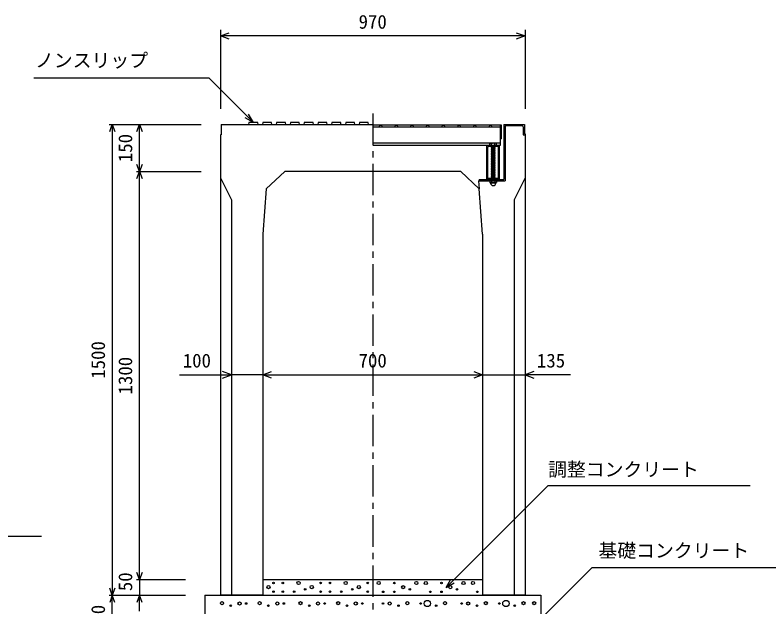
# Model space of a CAD drawing. Units: millimetres, scale not verified. Extents: x -16800 to 16800, y -5940 to 5940.
# Drawn here: x 3661 to 6061, y -1949 to -63 of the extents above; entities that cross this region are included whole.
import ezdxf
from ezdxf.enums import TextEntityAlignment as Align

# ---------------------------------------------------------------- set-up
doc = ezdxf.new("R2010")
doc.units = ezdxf.units.MM
doc.header["$LTSCALE"] = 20
doc.linetypes.add('CHAIN1', pattern=[8, 5, -1, 1, -1])
doc.linetypes.add('DOTTED', pattern=[1.75, 0.25, -1.5])
for name, color, linetype, lineweight in [('0-0_DIM', 7, 'Continuous', 25), ('0-2_HATCH', 6, 'Continuous', 25), ('0-5_OUTLINE', 3, 'Continuous', 25)]:
    doc.layers.add(name, color=color, linetype=linetype, lineweight=lineweight)
doc.styles.add('ＭＳ ゴシック', font='')
doc.styles.get('ＭＳ ゴシック').set_extended_font_data('MS Gothic')

msp = doc.modelspace()

# ---------------------------------------------------------------- linework, layer by layer
at = {"layer": '0-0_DIM'}
for p, q in [((4315, -109.92), (4315, -361.66)), ((5285, -109.92), (5285, -361.66)), ((5285, -129.92), (4315, -129.92)), ((3720.9, -262.95), (4277.79, -262.95)), ((4420, -405.16), (4277.79, -262.95)), ((4420, -405.16), (4405, -379.18)), ((4420, -405.16), (4394.02, -390.16)), ((3960.8, -411.66), (4254.13, -411.66)), ((3970.8, -411.66), (3970.8, -1911.66)), ((4057.46, -561.66), (4057.46, -411.66)), ((4047.46, -561.66), (4254.13, -561.66)), ((4057.46, -1861.66), (4057.46, -561.66)), ((4184.94, -1209.14), (4350, -1209.14)), ((4450, -1209.14), (4350, -1209.14)), ((4450, -1209.14), (5150, -1209.14)), ((5150, -1209.14), (5285, -1209.14)), ((5430.1, -1209.14), (5285, -1209.14)), ((3098.65, -1723.01), (3745.53, -1723.01)), ((5498.65, -1823.01), (5335, -1986.66)), ((5498.65, -1823.01), (6145.53, -1823.01)), ((4047.46, -1861.66), (4204.13, -1861.66)), ((4057.46, -1861.66), (4057.46, -1911.66)), ((5033.82, -1886.66), (5048.82, -1860.68)), ((5033.82, -1886.66), (5059.8, -1871.66)), ((3960.8, -1911.66), (4204.13, -1911.66)), ((3970.8, -2061.66), (3970.8, -1911.66)), ((4057.46, -1961.66), (4057.46, -1911.66))]:
    msp.add_line(p, q, dxfattribs=at)
at = {"layer": '0-0_DIM', "linetype": 'CHAIN1'}
msp.add_line((4800, -376.66), (4800, -2261.66), dxfattribs=at)
at = {"layer": '0-0_DIM'}
for points in [[(4343.23, -140.18), (4315.04, -129.92), (4343.23, -119.66)], [(5256.85, -119.66), (5285.04, -129.92), (5256.85, -140.18)], [(3962.59, -434.21), (3970.8, -411.66), (3979.01, -434.21)], [(4049.26, -434.21), (4057.46, -411.66), (4065.67, -434.21)], [(4065.67, -539.11), (4057.46, -561.66), (4049.26, -539.11)], [(4049.26, -584.21), (4057.46, -561.66), (4065.67, -584.21)], [(4321.81, -1219.4), (4350, -1209.14), (4321.81, -1198.88)], [(4478.19, -1219.4), (4450, -1209.14), (4478.19, -1198.88)], [(5121.81, -1198.88), (5150, -1209.14), (5121.81, -1219.4)], [(5313.19, -1198.88), (5285, -1209.14), (5313.19, -1219.4)], [(5033.82, -1886.66), (5358.29, -1562.2), (6001.84, -1562.2)], [(4065.67, -1839.11), (4057.46, -1861.66), (4049.26, -1839.11)], [(3979.01, -1889.11), (3970.8, -1911.66), (3962.59, -1889.11)], [(3979.01, -1934.21), (3970.8, -1911.66), (3962.59, -1934.21)], [(4065.67, -1934.21), (4057.46, -1911.66), (4049.26, -1934.21)]]:
    msp.add_lwpolyline(points, dxfattribs=at)
at = {"layer": '0-2_HATCH'}
for p, q in [((5210, -413.66), (4800, -413.66)), ((5205.5, -420.66), (4800, -420.66)), ((5205.5, -413.66), (5205.5, -478.66)), ((5210, -457.66), (5210, -413.66)), ((5217, -411.66), (5217, -586.66)), ((5221.5, -416.16), (5221.5, -591.16)), ((5275, -416.16), (5221.5, -416.16)), ((5278.5, -419.66), (5278.5, -444.66)), ((5278.5, -444.66), (5283, -444.66)), ((5174.32, -471.66), (4800, -471.66)), ((5205.5, -478.66), (4800, -478.66)), ((5203.5, -478.66), (5165.5, -478.66)), ((5175, -471.16), (5173, -472.66)), ((5173, -478.66), (5173, -472.66)), ((5194, -478.66), (5173, -478.66)), ((5173.33, -472.39), (5175, -471.16)), ((5192, -471.16), (5175, -471.16)), ((5177, -478.66), (5190, -478.66)), ((5177, -479.66), (5178, -478.66)), ((5178, -480.66), (5177, -479.66)), ((5178, -478.66), (5178, -472.66)), ((5189, -478.66), (5189, -472.66)), ((5189, -479.66), (5190, -478.66)), ((5190, -480.66), (5189, -479.66)), ((5193.67, -472.39), (5192, -471.16)), ((5205.5, -471.66), (5192.68, -471.66)), ((5194, -478.66), (5194, -472.66)), ((5203.5, -584.66), (5203.5, -478.66)), ((5210, -457.66), (5205.5, -457.66)), ((5163.5, -586.66), (5163.5, -480.66)), ((5166.7, -583.46), (5166.7, -483.86)), ((5203.5, -481.86), (5168.7, -481.86)), ((5177, -481.66), (5178, -480.66)), ((5178, -482.66), (5177, -481.66)), ((5177, -483.66), (5178, -482.66)), ((5190, -482.66), (5177, -483.66)), ((5178, -484.66), (5177, -483.66)), ((5177, -485.66), (5178, -484.66)), ((5190, -484.66), (5177, -485.66)), ((5178, -486.66), (5177, -485.66)), ((5177, -487.66), (5178, -486.66)), ((5190, -486.66), (5177, -487.66)), ((5178, -488.66), (5177, -487.66)), ((5177, -489.66), (5178, -488.66)), ((5190, -488.66), (5177, -489.66)), ((5178, -490.66), (5177, -489.66)), ((5190, -490.66), (5177, -491.66)), ((5177, -491.66), (5178, -490.66)), ((5190, -492.66), (5177, -493.66)), ((5178, -494.66), (5177, -493.66)), ((5190, -494.66), (5177, -495.66)), ((5177, -495.66), (5178, -494.66)), ((5178, -496.66), (5177, -495.66)), ((5190, -496.66), (5177, -497.66)), ((5177, -497.66), (5178, -496.66)), ((5178, -498.66), (5177, -497.66)), ((5190, -498.66), (5177, -499.66)), ((5177, -499.66), (5178, -498.66)), ((5178, -500.66), (5177, -499.66)), ((5190, -500.66), (5177, -501.66)), ((5177, -501.66), (5178, -500.66)), ((5178, -502.66), (5177, -501.66)), ((5190, -502.66), (5177, -503.66)), ((5177, -503.66), (5178, -502.66)), ((5178, -504.66), (5177, -503.66)), ((5189, -483.66), (5190, -482.66)), ((5190, -484.66), (5189, -483.66)), ((5189, -485.66), (5190, -484.66)), ((5190, -486.66), (5189, -485.66)), ((5189, -487.66), (5190, -486.66)), ((5190, -488.66), (5189, -487.66)), ((5189, -491.66), (5190, -490.66)), ((5190, -492.66), (5189, -491.66)), ((5189, -493.66), (5190, -492.66)), ((5190, -494.66), (5189, -493.66)), ((5189, -495.66), (5190, -494.66)), ((5189, -495.66), (5190, -496.66)), ((5189, -497.66), (5190, -496.66)), ((5189, -497.66), (5190, -498.66)), ((5189, -499.66), (5190, -498.66)), ((5189, -499.66), (5190, -500.66)), ((5189, -501.66), (5190, -500.66)), ((5189, -501.66), (5190, -502.66)), ((5189, -503.66), (5190, -502.66)), ((5189, -503.66), (5190, -504.66)), ((5200.3, -581.46), (5200.3, -481.86)), ((5190, -504.66), (5177, -505.66)), ((5177, -505.66), (5178, -504.66)), ((5178, -506.66), (5177, -505.66)), ((5190, -506.66), (5177, -507.66)), ((5177, -507.66), (5178, -506.66)), ((5178, -508.66), (5177, -507.66)), ((5190, -508.66), (5177, -509.66)), ((5177, -509.66), (5178, -508.66)), ((5178, -510.66), (5177, -509.66)), ((5190, -510.66), (5177, -511.66)), ((5177, -511.66), (5178, -510.66)), ((5178, -512.66), (5177, -511.66)), ((5190, -512.66), (5177, -513.66)), ((5177, -513.66), (5178, -512.66)), ((5178, -514.66), (5177, -513.66)), ((5190, -514.66), (5177, -515.66)), ((5177, -515.66), (5178, -514.66)), ((5178, -516.66), (5177, -515.66)), ((5190, -516.66), (5177, -517.66)), ((5177, -517.66), (5178, -516.66)), ((5178, -518.66), (5177, -517.66)), ((5190, -518.66), (5177, -519.66)), ((5177, -519.66), (5178, -518.66)), ((5178, -520.66), (5177, -519.66)), ((5190, -520.66), (5177, -521.66)), ((5177, -521.66), (5178, -520.66)), ((5178, -522.66), (5177, -521.66)), ((5190, -522.66), (5177, -523.66)), ((5177, -523.66), (5178, -522.66)), ((5178, -524.66), (5177, -523.66)), ((5190.01, -524.67), (5177.01, -525.67)), ((5177.01, -525.67), (5178.01, -524.67)), ((5178.01, -526.67), (5177.01, -525.67)), ((5190.01, -526.67), (5177.01, -527.67)), ((5177.01, -527.67), (5178.01, -526.67)), ((5178.01, -528.67), (5177.01, -527.67)), ((5189, -505.66), (5190, -504.66)), ((5189, -505.66), (5190, -506.66)), ((5189, -507.66), (5190, -506.66)), ((5189, -507.66), (5190, -508.66)), ((5189, -509.66), (5190, -508.66)), ((5189, -509.66), (5190, -510.66)), ((5189, -511.66), (5190, -510.66)), ((5189, -511.66), (5190, -512.66)), ((5189, -513.66), (5190, -512.66)), ((5189, -513.66), (5190, -514.66)), ((5189, -515.66), (5190, -514.66)), ((5189, -515.66), (5190, -516.66)), ((5189, -517.66), (5190, -516.66)), ((5189, -517.66), (5190, -518.66)), ((5189, -519.66), (5190, -518.66)), ((5189, -519.66), (5190, -520.66)), ((5189, -521.66), (5190, -520.66)), ((5189, -521.66), (5190, -522.66)), ((5189, -523.66), (5190, -522.66)), ((5189, -523.66), (5190.01, -524.67)), ((5189.01, -525.67), (5190.01, -524.67)), ((5189.01, -525.67), (5190.01, -526.67)), ((5189.01, -527.67), (5190.01, -526.67)), ((5189.01, -527.67), (5190.01, -528.67)), ((5190.01, -528.67), (5177.01, -529.67)), ((5177.01, -529.67), (5178.01, -528.67)), ((5178.01, -530.67), (5177.01, -529.67)), ((5190.01, -530.67), (5177.01, -531.67)), ((5177.01, -531.67), (5178.01, -530.67)), ((5178.01, -532.67), (5177.01, -531.67)), ((5190.02, -532.67), (5177.01, -533.67)), ((5177.01, -533.67), (5178.01, -532.67)), ((5178.01, -534.67), (5177.01, -533.67)), ((5190.01, -536.67), (5177.01, -537.67)), ((5177.01, -537.67), (5178.01, -536.67)), ((5178.01, -538.67), (5177.01, -537.67)), ((5190.01, -538.67), (5177.01, -539.67)), ((5177.01, -539.67), (5178.01, -538.67)), ((5178.01, -540.67), (5177.01, -539.67)), ((5190.01, -540.67), (5177.01, -541.67)), ((5177.01, -541.67), (5178.01, -540.67)), ((5178.01, -542.67), (5177.01, -541.67)), ((5190.02, -534.68), (5177.02, -535.68)), ((5177.02, -535.68), (5178.02, -534.68)), ((5178.02, -536.68), (5177.02, -535.68)), ((5190.02, -542.67), (5177.02, -543.67)), ((5177.02, -543.67), (5178.02, -542.67)), ((5178.02, -544.67), (5177.02, -543.67)), ((5190.02, -544.67), (5177.02, -545.67)), ((5177.02, -545.67), (5178.02, -544.67)), ((5178.02, -546.67), (5177.02, -545.67)), ((5190.02, -546.68), (5177.02, -547.68)), ((5177.02, -547.68), (5178.02, -546.68)), ((5178.02, -548.68), (5177.02, -547.68)), ((5190.02, -548.68), (5177.02, -549.68)), ((5177.02, -549.68), (5178.02, -548.68)), ((5178.02, -550.68), (5177.02, -549.68)), ((5190.03, -550.68), (5177.03, -551.68)), ((5177.03, -551.68), (5178.03, -550.68)), ((5178.03, -552.68), (5177.03, -551.68)), ((5189.01, -529.67), (5190.01, -528.67)), ((5189.01, -529.67), (5190.01, -530.67)), ((5189.01, -531.67), (5190.01, -530.67)), ((5189.01, -531.67), (5190.02, -532.67)), ((5189.01, -537.67), (5190.01, -536.67)), ((5189.01, -537.67), (5190.01, -538.67)), ((5189.01, -539.67), (5190.01, -538.67)), ((5189.01, -539.67), (5190.01, -540.67)), ((5189.01, -541.67), (5190.01, -540.67)), ((5189.01, -541.67), (5190.02, -542.67)), ((5189.02, -533.67), (5190.02, -532.67)), ((5189.02, -533.67), (5190.02, -534.68)), ((5189.02, -535.68), (5190.02, -534.68)), ((5189.02, -535.68), (5190.02, -536.68)), ((5189.02, -543.67), (5190.02, -542.67)), ((5189.02, -543.67), (5190.02, -544.67)), ((5189.02, -545.67), (5190.02, -544.67)), ((5189.02, -545.67), (5190.02, -546.68)), ((5189.02, -547.68), (5190.02, -546.68)), ((5189.02, -547.68), (5190.02, -548.68)), ((5189.02, -549.68), (5190.02, -548.68)), ((5189.02, -549.68), (5190.03, -550.68)), ((5189.03, -551.68), (5190.03, -550.68)), ((5189.03, -551.68), (5190.03, -552.68)), ((5190.03, -552.68), (5177.03, -553.68)), ((5177.03, -553.68), (5178.03, -552.68)), ((5178.03, -554.68), (5177.03, -553.68)), ((5190.03, -554.68), (5177.03, -555.68)), ((5177.03, -555.68), (5178.03, -554.68)), ((5178.03, -556.68), (5177.03, -555.68)), ((5190.03, -556.69), (5177.03, -557.69)), ((5177.03, -557.69), (5178.03, -556.69)), ((5178.03, -558.69), (5177.03, -557.69)), ((5190.04, -558.69), (5177.04, -559.69)), ((5177.04, -559.69), (5178.04, -558.69)), ((5178.04, -560.69), (5177.04, -559.69)), ((5190.04, -560.69), (5177.04, -561.69)), ((5177.04, -561.69), (5178.04, -560.69)), ((5178.04, -562.69), (5177.04, -561.69)), ((5190.04, -562.69), (5177.04, -563.69)), ((5177.04, -563.69), (5178.04, -562.69)), ((5178.04, -564.69), (5177.04, -563.69)), ((5190.04, -564.69), (5177.04, -565.69)), ((5177.04, -565.69), (5178.04, -564.69)), ((5178.04, -566.69), (5177.04, -565.69)), ((5190.05, -566.7), (5177.04, -567.7)), ((5177.04, -567.7), (5178.04, -566.7)), ((5178.04, -568.7), (5177.04, -567.7)), ((5190.05, -568.7), (5177.05, -569.7)), ((5177.05, -569.7), (5178.05, -568.7)), ((5178.05, -570.7), (5177.05, -569.7)), ((5190.05, -570.7), (5177.05, -571.7)), ((5177.05, -571.7), (5178.05, -570.7)), ((5178.05, -572.7), (5177.05, -571.7)), ((5190.05, -572.7), (5177.05, -573.7)), ((5177.05, -573.7), (5178.05, -572.7)), ((5178.05, -574.7), (5177.05, -573.7)), ((5190.05, -574.7), (5177.05, -575.7)), ((5177.05, -575.7), (5178.05, -574.7)), ((5178.05, -576.7), (5177.05, -575.7)), ((5189.03, -553.68), (5190.03, -552.68)), ((5189.03, -553.68), (5190.03, -554.68)), ((5189.03, -555.68), (5190.03, -554.68)), ((5189.03, -555.68), (5190.03, -556.69)), ((5189.03, -557.69), (5190.03, -556.69)), ((5189.03, -557.69), (5190.04, -558.69)), ((5189.04, -559.69), (5190.04, -558.69)), ((5189.04, -559.69), (5190.04, -560.69)), ((5189.04, -561.69), (5190.04, -560.69)), ((5189.04, -561.69), (5190.04, -562.69)), ((5189.04, -563.69), (5190.04, -562.69)), ((5189.04, -563.69), (5190.04, -564.69)), ((5189.04, -565.69), (5190.04, -564.69)), ((5189.04, -565.69), (5190.05, -566.7)), ((5189.05, -567.7), (5190.05, -566.7)), ((5189.05, -567.7), (5190.05, -568.7)), ((5189.05, -569.7), (5190.05, -568.7)), ((5189.05, -569.7), (5190.05, -570.7)), ((5189.05, -571.7), (5190.05, -570.7)), ((5189.05, -571.7), (5190.05, -572.7)), ((5189.05, -573.7), (5190.05, -572.7)), ((5189.05, -573.7), (5190.05, -574.71)), ((5189.05, -575.71), (5190.05, -574.71)), ((5189.06, -575.71), (5190.06, -576.71)), ((5137.21, -591.16), (5221.5, -591.16)), ((5137.21, -591.16), (5139.11, -616.51)), ((5139, -586.66), (5139, -591.16)), ((5139, -586.66), (5217, -586.66)), ((5198.3, -583.46), (5163.5, -583.46)), ((5201.5, -586.66), (5163.5, -586.66)), ((5174.16, -591.16), (5173.29, -591.81)), ((5173.29, -591.81), (5173.29, -596.99)), ((5174.99, -597.97), (5173.29, -596.99)), ((5192.84, -591.16), (5174.16, -591.16)), ((5174.99, -598.29), (5174.99, -597.97)), ((5192.01, -597.97), (5174.99, -597.97)), ((5192.01, -598.29), (5174.99, -598.29)), ((5190.06, -576.71), (5177.06, -577.71)), ((5177.06, -577.71), (5178.06, -576.71)), ((5178.06, -578.71), (5177.06, -577.71)), ((5190.06, -578.71), (5177.06, -579.71)), ((5177.06, -579.71), (5178.06, -578.71)), ((5178.06, -580.71), (5177.06, -579.71)), ((5190.06, -580.71), (5177.06, -581.71)), ((5177.06, -581.71), (5178.06, -580.71)), ((5178.06, -582.71), (5177.06, -581.71)), ((5190.06, -582.71), (5177.06, -583.71)), ((5177.06, -583.71), (5178.06, -582.71)), ((5178.06, -584.71), (5177.06, -583.71)), ((5177.07, -585.71), (5178.07, -584.71)), ((5178.07, -586.71), (5177.07, -585.71)), ((5177.07, -587.72), (5178.07, -586.72)), ((5178.07, -588.72), (5177.07, -587.72)), ((5177.07, -589.72), (5178.07, -588.72)), ((5178.07, -590.72), (5177.07, -589.72)), ((5177.63, -591.16), (5178.07, -590.72)), ((5178.4, -591.81), (5178.4, -596.99)), ((5188.6, -591.81), (5188.6, -596.99)), ((5189.06, -577.71), (5190.06, -576.71)), ((5189.06, -577.71), (5190.06, -578.71)), ((5189.06, -579.71), (5190.06, -578.71)), ((5189.06, -579.71), (5190.06, -580.71)), ((5189.06, -581.71), (5190.06, -580.71)), ((5189.06, -581.71), (5190.06, -582.71)), ((5189.06, -583.71), (5190.06, -582.71)), ((5189.06, -583.71), (5190.07, -584.72)), ((5189.07, -585.72), (5190.07, -584.72)), ((5189.07, -585.72), (5190.07, -586.72)), ((5189.07, -587.72), (5190.07, -586.72)), ((5189.07, -587.72), (5190.07, -588.72)), ((5189.07, -589.72), (5190.07, -588.72)), ((5189.07, -589.72), (5190.07, -590.72)), ((5189.63, -591.16), (5190.07, -590.72)), ((5192.01, -597.97), (5193.71, -596.99)), ((5192.01, -598.29), (5192.01, -597.97)), ((5192.84, -591.16), (5193.71, -591.81)), ((5193.71, -591.81), (5193.71, -596.99))]:
    msp.add_line(p, q, dxfattribs=at)
at = {"layer": '0-2_HATCH', "linetype": 'DOTTED'}
for p, q in [((5190, -478.66), (5177, -479.66)), ((5190, -480.66), (5177, -481.66)), ((5190.07, -584.71), (5177.07, -585.71)), ((5190.07, -586.72), (5177.07, -587.72)), ((5190.07, -588.72), (5177.07, -589.72)), ((5177.63, -591.16), (5189.63, -591.16)), ((5190.07, -590.72), (5184.34, -591.16))]:
    msp.add_line(p, q, dxfattribs=at)
at = {"layer": '0-2_HATCH'}
for points in [[(4435, -411.66), (4434, -405.16), (4406, -405.16), (4405, -411.66)], [(4479, -411.66), (4478, -405.16), (4450, -405.16), (4449, -411.66)], [(4523, -411.66), (4522, -405.16), (4494, -405.16), (4493, -411.66)], [(4567, -411.66), (4566, -405.16), (4538, -405.16), (4537, -411.66)], [(4611, -411.66), (4610, -405.16), (4582, -405.16), (4581, -411.66)], [(4655, -411.66), (4654, -405.16), (4626, -405.16), (4625, -411.66)], [(4699, -411.66), (4698, -405.16), (4670, -405.16), (4669, -411.66)], [(4743, -411.66), (4742, -405.16), (4714, -405.16), (4713, -411.66)], [(4787, -411.66), (4786, -405.16), (4758, -405.16), (4757, -411.66)], [(5177, -493.66), (5178, -492.66), (5177, -491.66)], [(5190, -482.66), (5189, -481.66), (5190, -480.66)], [(5190, -490.66), (5189, -489.66), (5190, -488.66)]]:
    msp.add_lwpolyline(points, dxfattribs=at)
for centre, radius in [((4825, -417.16), 3.5), ((4875, -417.16), 3.5), ((4925, -417.16), 3.5), ((4975, -417.16), 3.5), ((5025, -417.16), 3.5), ((5075, -417.16), 3.5), ((5125, -417.16), 3.5), ((5175, -417.16), 3.5), ((4483.97, -1872.35), 2.5), ((4513.97, -1872.35), 2.5), ((4563.88, -1872.35), 5), ((4633.97, -1872.35), 2.5), ((4663.97, -1872.35), 2.5), ((4713.88, -1872.35), 5), ((4783.97, -1872.35), 2.5), ((4819.14, -1872.63), 5), ((4869.04, -1872.63), 2.5), ((4939.14, -1872.63), 5), ((4969.14, -1872.63), 5), ((5019.04, -1872.63), 2.5), ((5089.14, -1872.63), 5), ((5119.14, -1872.63), 5), ((4468.08, -1885.48), 5), ((4584.9, -1892.49), 2.5), ((4605.93, -1885.48), 5), ((4734.9, -1892.49), 2.5), ((4755.93, -1885.48), 5), ((4897.08, -1885.77), 5), ((4918.11, -1892.77), 2.5), ((5047.08, -1885.77), 5), ((5068.11, -1892.77), 2.5), ((4483.97, -1900.36), 2.5), ((4513.97, -1900.36), 2.5), ((4549.86, -1900.36), 2.5), ((4633.97, -1900.36), 2.5), ((4663.97, -1900.36), 2.5), ((4699.86, -1900.36), 2.5), ((4783.97, -1900.36), 2.5), ((4833.15, -1900.65), 2.5), ((4869.04, -1900.65), 2.5), ((4983.15, -1900.65), 2.5), ((5019.04, -1900.65), 2.5), ((5133.15, -1900.65), 2.5), ((4319.97, -1936.81), 5), ((4348.01, -1944.69), 2.5), ((4376.04, -1937.68), 5), ((4397.07, -1937.68), 2.5), ((4439.97, -1936.81), 5), ((4468.01, -1944.69), 2.5), ((4496.04, -1937.68), 5), ((4517.07, -1937.68), 2.5), ((4569.97, -1936.81), 5), ((4598.01, -1944.69), 2.5), ((4626.04, -1937.68), 5), ((4647.07, -1937.68), 2.5), ((4689.97, -1936.81), 5), ((4718.01, -1944.69), 2.5), ((4746.04, -1937.68), 5), ((4767.07, -1937.68), 2.5), ((4832.93, -1937.68), 2.5), ((4853.96, -1937.68), 5), ((4881.99, -1944.69), 2.5), ((4910.03, -1936.81), 5), ((4952.93, -1937.68), 2.5), ((4973.96, -1937.68), 10), ((5001.99, -1944.69), 2.5), ((5030.03, -1936.81), 5), ((5082.93, -1937.68), 2.5), ((5103.96, -1937.68), 5), ((5131.99, -1944.69), 2.5), ((5160.03, -1936.81), 5), ((5202.93, -1937.68), 2.5), ((5223.96, -1937.68), 10), ((5251.99, -1944.69), 2.5), ((5280.03, -1936.81), 5), ((5313.9, -1936.81), 5)]:
    msp.add_circle(centre, radius, dxfattribs=at)
for centre, radius, start, end in [((5275, -419.66), 3.5, 0, 90), ((5165.5, -480.66), 2, 90, 180), ((5175.5, -475.29), 3.62, 46.39563, 133.60437), ((5183.5, -487.29), 15.62, 69.39075, 110.60925), ((5191.5, -475.29), 3.62, 46.39563, 133.60437), ((5168.7, -483.86), 2, 90, 180), ((5175.85, -596.51), 5.35, 61.49832, 118.50684), ((5175.85, -592.3), 5.35, 241.49843, 298.50089), ((5183.5, -598.29), 8.19, 180, 359.99995), ((5183.5, -611.58), 20.42, 75.52621, 104.47362), ((5183.5, -577.23), 20.42, 255.52638, 284.47374), ((5191.15, -596.51), 5.35, 61.49231, 118.50169), ((5191.15, -592.3), 5.35, 241.49989, 298.5), ((5198.3, -581.46), 2, 270, 0), ((5201.5, -584.66), 2, 270, 0)]:
    msp.add_arc(centre, radius, start, end, dxfattribs=at)
at = {"layer": '0-5_OUTLINE'}
for p, q in [((4317, -411.66), (4800, -411.66)), ((4317, -411.66), (4317, -444.66)), ((4315, -444.66), (4315, -1911.66)), ((4317, -444.66), (4315, -444.66)), ((5285, -441.66), (5283, -441.66)), ((5285, -441.66), (5285, -1911.66)), ((4460.89, -616.51), (4520, -561.66)), ((5080, -561.66), (4520, -561.66)), ((5139.11, -616.51), (5080, -561.66)), ((4315, -581.66), (4350, -651.66)), ((5285, -581.66), (5250, -651.66)), ((4460.89, -616.51), (4450, -761.66)), ((5150, -761.66), (5139.11, -616.51)), ((4350, -651.66), (4350, -1911.66)), ((5250, -651.66), (5250, -1911.66)), ((4450, -761.66), (4450, -1911.66)), ((5150, -761.66), (5150, -1911.66)), ((4450, -1861.66), (5150, -1861.66)), ((4265, -1911.66), (4265, -2061.66)), ((4265, -1911.66), (5335, -1911.66)), ((4450, -1911.66), (4315, -1911.66)), ((5285, -1911.66), (5150, -1911.66)), ((5335, -1911.66), (5335, -2061.66))]:
    msp.add_line(p, q, dxfattribs=at)
msp.add_lwpolyline([(5217, -411.66), (5283, -411.66), (5283, -441.66)], dxfattribs=at)

# ---------------------------------------------------------------- texts
at = {"layer": '0-0_DIM', "style": 'ＭＳ ゴシック'}
for s, p in [('970', (4755, -119.92)), ('ノンスリップ', (3724.75, -242.77)), ('100', (4195.22, -1199.14)), ('700', (4755, -1199.14)), ('135', (5322.81, -1199.14)), ('調整コンクリート', (5358.29, -1545.77)), ('基礎コンクリート', (5518.65, -1804.27))]:
    msp.add_text(s, height=43.99, dxfattribs=at).set_placement(p, align=Align.BOTTOM_LEFT)
for s, p in [('150', (4047.46, -531.66)), ('1500', (3960.8, -1221.66)), ('1300', (4047.46, -1271.66)), ('50', (4047.46, -1898.34)), ('150', (3960.8, -2031.66))]:
    msp.add_text(s, height=43.99, rotation=90, dxfattribs=at).set_placement(p, align=Align.BOTTOM_LEFT)

doc.saveas('drawing.dxf')
